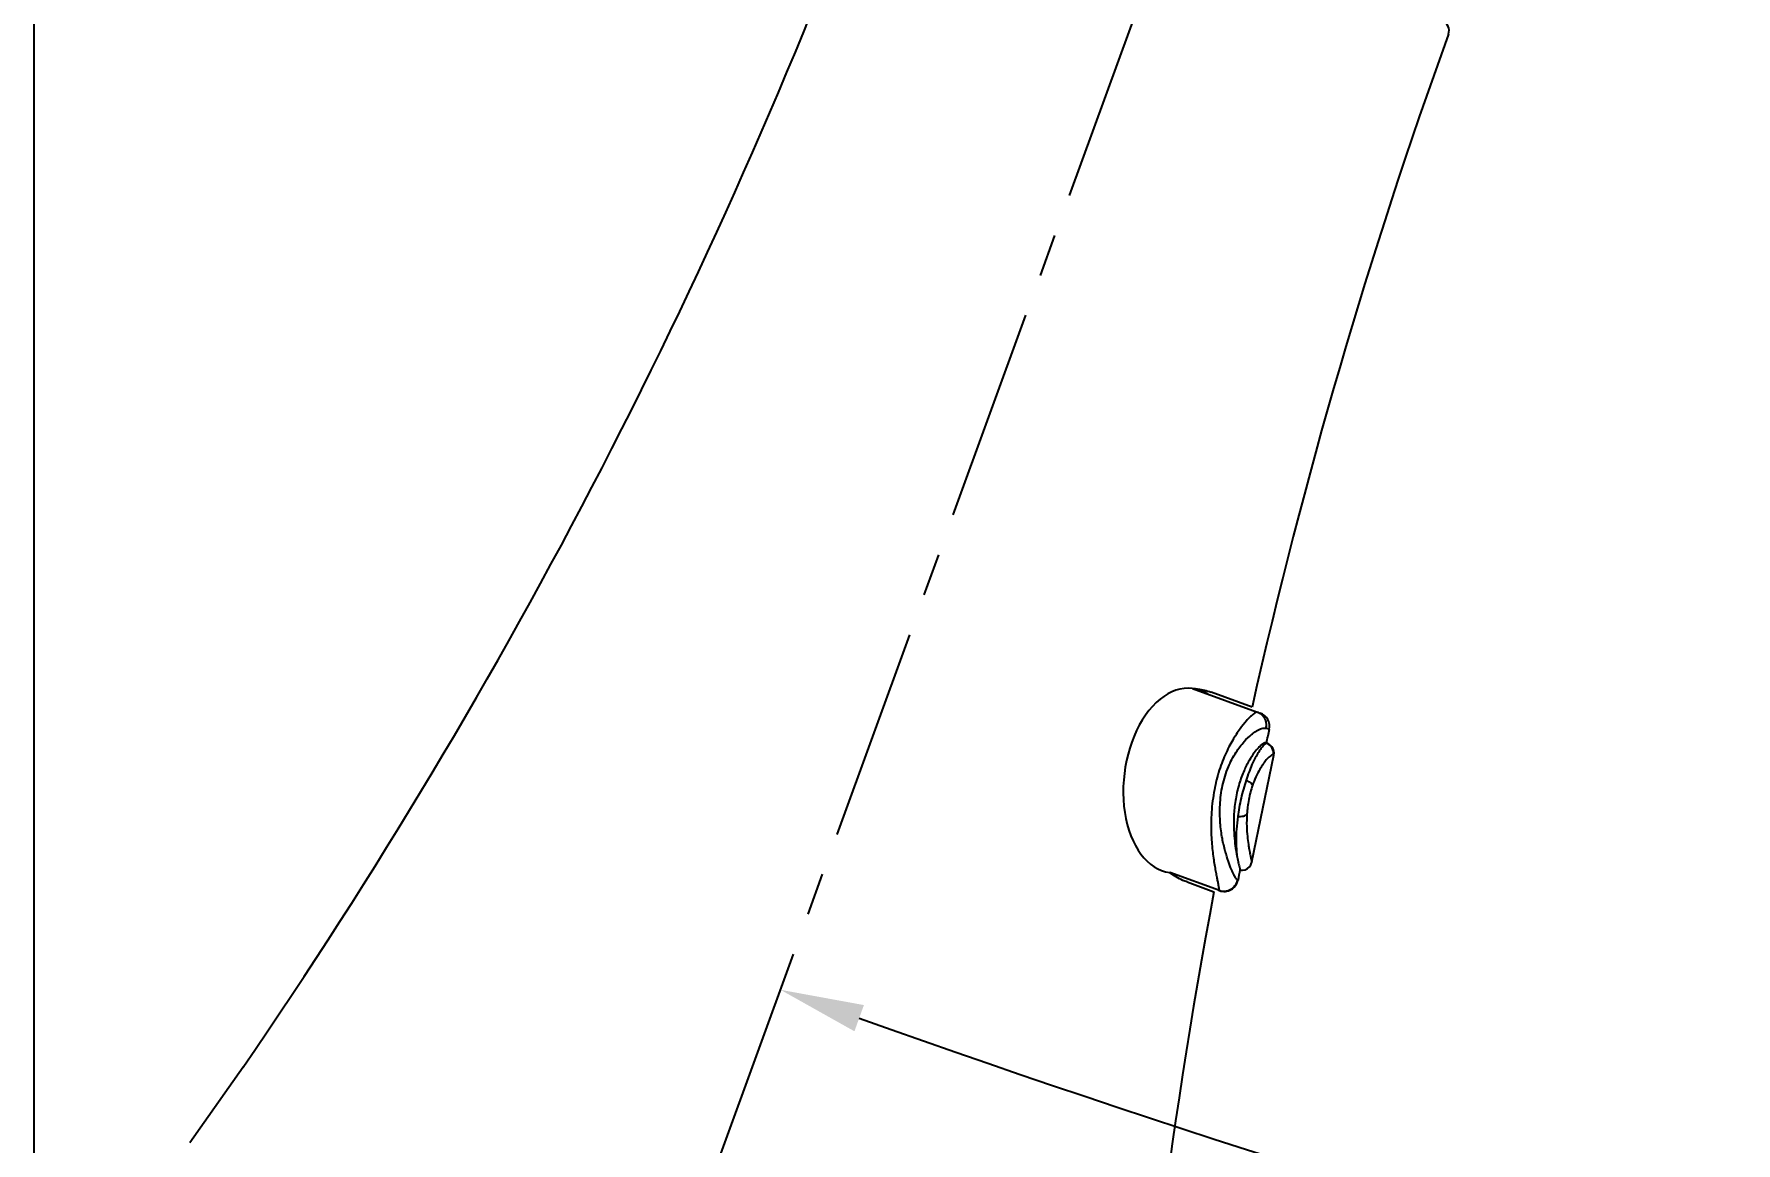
# Model space of a CAD drawing. Header units: millimetres. Extents: x 601 to 1195, y -13 to 407.
# Drawn here: x 813.4 to 864.3, y 271.4 to 304.6 of the extents above; entities that cross this region are included whole.
import ezdxf

# ---------------------------------------------------------------- set-up
doc = ezdxf.new("R2010")
doc.units = ezdxf.units.MM
doc.header["$LTSCALE"] = 0.1
doc.linetypes.add('CENTERX2', pattern=[101.6, 63.5, -12.7, 12.7, -12.7])
doc.layers.add('CENTER', color=1, linetype='CENTERX2')
doc.layers.add('DIM', color=3, linetype='Continuous')
doc.styles.get("Standard").update_dxf_attribs({"font": 'arial.ttf'})
doc.dimstyles.new('ISO-25', dxfattribs={"dimtxt": 2.5, "dimasz": 2.5, "dimexe": 1.25, "dimexo": 0.625, "dimtad": 1, "dimlfac": 1.666667, "dimtxsty": 'Standard', "dimcen": 2.5, "dimadec": 0, "dimazin": 0, "dimtfac": 1, "dimtmove": 0, "dimatfit": 3, "dimfxl": 0, "dimarcsym": 0})

# ---------------------------------------------------------------- blocks, each defined once
blk = doc.blocks.new('*D5')
at = {"layer": 'Defpoints', "color": 0}
for p in [(854.769, 328.285), (968.293, 294.134), (878.913, 263.064), (827.002, 251.996), (968.293, 42.935)]:
    blk.add_point(p, dxfattribs=at)
at = {"layer": 'DIM', "color": 0, "lineweight": -2}
blk.add_arc((968.293, 640.191), 387.573, 250.36958, 269.63042, dxfattribs=at)
at = {"layer": 'DIM', "color": 0}
for points in [[(837.946, 274.751), (838.229, 275.535), (835.735, 275.991)], [(965.795, 253.042), (965.792, 252.209), (968.293, 252.617)]]:
    blk.add_solid(points, dxfattribs=at)
at = {"layer": 'DIM', "color": 0, "insert": (901.322, 260.378), "char_height": 2.5, "attachment_point": 5, "rotation": 350}
blk.add_mtext('20°', dxfattribs=at)
blk = doc.blocks.new('*D7')
at = {"layer": 'Defpoints', "color": 0}
for p in [(813.412, 383.512), (813.412, 264.891), (1020.105, 174.299)]:
    blk.add_point(p, dxfattribs=at)
at = {"layer": 'DIM', "color": 0, "lineweight": -2}
for p, q in [((813.412, 265.516), (813.412, 384.762)), ((1020.105, 174.924), (1020.105, 384.762)), ((1017.605, 383.512), (815.912, 383.512))]:
    blk.add_line(p, q, dxfattribs=at)
at = {"layer": 'DIM', "color": 0}
for points in [[(815.912, 383.929), (815.912, 383.096), (813.412, 383.512)], [(1017.605, 383.929), (1017.605, 383.096), (1020.105, 383.512)]]:
    blk.add_solid(points, dxfattribs=at)
at = {"layer": 'DIM', "color": 0, "insert": (932.53, 385.64), "char_height": 2.5, "attachment_point": 5}
blk.add_mtext('344,49', dxfattribs=at)

msp = doc.modelspace()

# ---------------------------------------------------------------- linework, layer by layer
for p, q in [((848.0562, 284.9967), (850.0822, 284.2593)), ((849.8383, 284.4438), (848.6178, 284.888)), ((850.3486, 283.7737), (850.2562, 283.8074)), ((849.8271, 279.812), (850.4873, 283.0056)), ((850.2396, 283.3719), (850.2394, 283.372)), ((850.2396, 283.3719), (850.2967, 283.3511)), ((850.2576, 283.3556), (850.2523, 283.3533)), ((850.4683, 283.0125), (850.4873, 283.0056)), ((848.8605, 278.9574), (847.374, 279.4984)), ((849.4737, 279.5678), (849.4735, 279.5667)), ((849.8262, 279.8073), (849.8262, 279.8071)), ((847.8913, 279.2144), (848.6968, 278.9212)), ((849.4166, 279.2726), (849.4001, 279.2786)), ((819.6624, 273.6825), (818.0727, 271.4139))]:
    msp.add_line(p, q)
msp.add_lwpolyline([(849.4724, 279.5686), (849.5486, 279.5634), (849.6262, 279.5786), (849.6972, 279.6133), (849.7553, 279.6639), (849.7969, 279.7237), (849.8202, 279.7822), (849.8261, 279.8067)])
for centre, radius, start, end in [((683.0628, 367.7163), 165.8367, 325.456854, 339.896539), ((855.4286, 304.6611), 0.3, 340.10346, 69.99987), ((1011.6484, 248.121), 165.8367, 160.103461, 167.348066), ((849.8514, 283.9021), 0.4146, 60.37057, 69.95137), ((849.9386, 283.8646), 0.42, 347.50665, 70), ((1012.2586, 247.8989), 165.8367, 167.506653, 167.651252), ((850.1769, 283.0795), 0.2963, 66.22537, 69.99087), ((850.1755, 283.0763), 0.2997, 347.69812, 66.2231), ((850.1942, 283.0692), 0.3, 347.75584, 70), ((1012.2586, 247.8989), 165.8367, 168.990322, 169.094819), ((1011.6484, 248.121), 165.8367, 169.296551, 176.970293), ((848.9857, 279.3508), 0.4126, 250.00747, 252.31905), ((849.0042, 279.352), 0.42, 250, 349.09482)]:
    msp.add_arc(centre, radius, start, end)
msp.add_ellipse((847.7151, 282.2475), major_axis=(0.3411, 2.7491), ratio=0.6175039, start_param=6.0015995, end_param=9.424778)
for points, knots in [([(848.0576, 284.9985), (848.1083, 284.9959), (848.2984, 284.9793), (848.4863, 284.9359), (848.6178, 284.888)], [0, 0, 0, 0, 0.2663398, 1, 1, 1, 1]), ([(849.9935, 284.2916), (849.9906, 284.2926), (849.9829, 284.2928), (849.9628, 284.288), (849.9293, 284.2709), (849.8806, 284.2375), (849.8201, 284.1868), (849.7482, 284.1178), (849.6283, 283.9883), (849.4569, 283.7703), (849.2834, 283.5066), (849.1394, 283.2455), (849.028, 283.0139), (848.9239, 282.758), (848.8321, 282.4813), (848.7551, 282.1902), (848.7134, 281.9912), (848.6958, 281.8906)], [0, 0, 0, 0, 0.003279, 0.0079623, 0.0221377, 0.0430887, 0.0711257, 0.1065645, 0.1496743, 0.2598409, 0.4029775, 0.4869813, 0.5788794, 0.6778741, 0.7824737, 0.8906801, 1, 1, 1, 1]), ([(850.2562, 283.8074), (850.2654, 283.8487), (850.2716, 283.9373), (850.239, 284.0685), (850.1653, 284.1837), (850.0944, 284.2408), (850.0563, 284.2625)], [0, 0, 0, 0, 0.2394453, 0.4944277, 0.7522839, 1, 1, 1, 1]), ([(849.4001, 279.2786), (849.3931, 279.2811), (849.3776, 279.2945), (849.3546, 279.3232), (849.3265, 279.3673), (849.2939, 279.4269), (849.257, 279.5029), (849.1988, 279.6367), (849.1202, 279.8471), (849.0254, 280.1539), (848.9361, 280.5366), (848.8864, 280.9076), (848.8706, 281.2438), (848.8748, 281.5217), (848.9009, 281.8105), (848.9677, 282.1943), (849.1017, 282.6354), (849.3314, 283.0738), (849.5758, 283.3957), (849.7743, 283.5912), (849.9171, 283.6993), (850.0059, 283.7543), (850.0844, 283.7912), (850.1652, 283.8161), (850.225, 283.8186), (850.2562, 283.8074)], [0, 0, 0, 0, 0.0043401, 0.0113784, 0.0213681, 0.0344369, 0.0506722, 0.0701267, 0.1187251, 0.180281, 0.2554776, 0.3455118, 0.3960493, 0.4497464, 0.50595, 0.5633668, 0.6746093, 0.7706527, 0.8476533, 0.9071994, 0.9309473, 0.9509461, 0.9674567, 0.9808377, 1, 1, 1, 1]), ([(850.2394, 283.372), (850.234, 283.3739), (850.2192, 283.3739), (850.1944, 283.3653), (850.1627, 283.3476), (850.1035, 283.3044), (850.0121, 283.2151), (849.8858, 283.059), (849.7379, 282.8329), (849.6142, 282.5915), (849.5179, 282.3559), (849.4496, 282.1502), (849.3919, 281.9302), (849.3461, 281.7033), (849.3131, 281.477), (849.2884, 281.1932), (849.284, 280.8709), (849.3059, 280.5285), (849.3403, 280.2453), (849.3789, 280.0179), (849.4147, 279.842), (849.4435, 279.7133), (849.4599, 279.6429), (849.466, 279.6148)], [0, 0, 0, 0, 0.0042452, 0.0104868, 0.0192802, 0.0310055, 0.0645113, 0.113331, 0.1792078, 0.2638199, 0.3133802, 0.3672313, 0.4238465, 0.4813786, 0.5382014, 0.5927709, 0.691822, 0.7760929, 0.8461294, 0.9025601, 0.9465378, 0.978822, 1, 1, 1, 1]), ([(850.2271, 283.3376), (850.2122, 283.3265), (850.1793, 283.2955), (850.1273, 283.2344), (850.065, 283.1482), (849.9585, 282.9786), (849.8485, 282.7618), (849.7391, 282.4967), (849.6836, 282.3398), (849.6562, 282.2554)], [0, 0, 0, 0, 0.0451198, 0.1093652, 0.194897, 0.303372, 0.5956345, 0.7842919, 1, 1, 1, 1]), ([(850.4683, 283.0125), (850.4597, 283.0155), (850.4423, 283.0127), (850.4192, 283.0028), (850.3834, 282.9813), (850.3291, 282.9353), (850.2536, 282.8542), (850.163, 282.7368), (850.0056, 282.4941), (849.9074, 282.2724), (849.8502, 282.1046)], [0, 0, 0, 0, 0.0244315, 0.0431503, 0.0673447, 0.1348092, 0.2316305, 0.3615495, 0.528623, 1, 1, 1, 1]), ([(850.2523, 283.3533), (850.2503, 283.3524), (850.2415, 283.3479), (850.2333, 283.3423), (850.2271, 283.3376)], [0, 0, 0, 0, 0.2139145, 1, 1, 1, 1]), ([(850.2783, 283.3578), (850.277, 283.3583), (850.27, 283.3597), (850.2629, 283.3577), (850.2576, 283.3556)], [0, 0, 0, 0, 0.1933451, 1, 1, 1, 1]), ([(849.6562, 282.2554), (849.6279, 282.1686), (849.5748, 281.99), (849.5064, 281.7176), (849.4501, 281.4433), (849.4209, 281.2605), (849.4089, 281.1708)], [0, 0, 0, 0, 0.2457787, 0.5015899, 0.7563276, 1, 1, 1, 1]), ([(849.6562, 282.2554), (849.6796, 282.2455), (849.7239, 282.2241), (849.7821, 282.1867), (849.8254, 282.1476), (849.8451, 282.1183), (849.8501, 282.1044)], [0, 0, 0, 0, 0.3041283, 0.5877942, 0.8238782, 1, 1, 1, 1]), ([(849.8502, 282.1046), (849.827, 282.0361), (849.7847, 281.8942), (849.7364, 281.6763), (849.7014, 281.457), (849.6875, 281.311), (849.6827, 281.2397)], [0, 0, 0, 0, 0.2458495, 0.5024033, 0.7572463, 1, 1, 1, 1]), ([(848.6958, 281.8906), (848.6754, 281.7777), (848.6439, 281.5544), (848.6177, 281.2252), (848.6092, 280.912), (848.6153, 280.6192), (848.6329, 280.3494), (848.6581, 280.1038), (848.6879, 279.8827), (848.7194, 279.6861), (848.7496, 279.5138), (848.7772, 279.3657), (848.7983, 279.2572), (848.8131, 279.1824), (848.8224, 279.1351), (848.8306, 279.0937), (848.8374, 279.0581), (848.8427, 279.0283), (848.8466, 279.0043), (848.8487, 278.9878), (848.8494, 278.9774), (848.8495, 278.9718), (848.8491, 278.9676), (848.8483, 278.9646), (848.8467, 278.9628), (848.8453, 278.9629), (848.8447, 278.9631)], [0, 0, 0, 0, 0.1165146, 0.2289174, 0.3353446, 0.4346813, 0.5263041, 0.6099412, 0.6854979, 0.7529206, 0.8121657, 0.8632076, 0.9060438, 0.9243964, 0.9407136, 0.9550015, 0.9672665, 0.9775162, 0.9857599, 0.9920102, 0.9943944, 0.9962921, 0.997717, 0.9987036, 0.9993608, 1, 1, 1, 1]), ([(849.4089, 281.1708), (849.3917, 281.0446), (849.3676, 280.811), (849.3572, 280.4882), (849.3645, 280.2222), (849.3771, 280.0638), (849.3842, 279.9934)], [0, 0, 0, 0, 0.3239331, 0.5961987, 0.8203322, 1, 1, 1, 1]), ([(849.4089, 281.1708), (849.4378, 281.1696), (849.4944, 281.1705), (849.5734, 281.1825), (849.6376, 281.204), (849.6717, 281.2268), (849.6827, 281.2395)], [0, 0, 0, 0, 0.2998437, 0.5863436, 0.8251945, 1, 1, 1, 1]), ([(849.6827, 281.2396), (849.675, 281.1191), (849.6712, 280.8972), (849.6918, 280.595), (849.7183, 280.3805), (849.7413, 280.237), (849.7574, 280.148), (849.7725, 280.0701), (849.7861, 280.0031), (849.7981, 279.9467), (849.8081, 279.9005), (849.8162, 279.8642), (849.8219, 279.8373), (849.8252, 279.8204), (849.8262, 279.8113), (849.8263, 279.8081), (849.8261, 279.8069)], [0, 0, 0, 0, 0.2507193, 0.4599027, 0.6285833, 0.699159, 0.7616632, 0.8165126, 0.8638057, 0.9036488, 0.9362438, 0.9618911, 0.9808765, 0.9934681, 0.9974626, 1, 1, 1, 1]), ([(847.8913, 279.2144), (847.8507, 279.2291), (847.6707, 279.3021), (847.5014, 279.4005), (847.3771, 279.4862)], [0, 0, 0, 0, 0.2223219, 1, 1, 1, 1]), ([(849.466, 279.6148), (849.4682, 279.6046), (849.4711, 279.5911), (849.4734, 279.5754), (849.4738, 279.5699), (849.4737, 279.5678)], [0, 0, 0, 0, 0.6586755, 0.867844, 1, 1, 1, 1]), ([(848.8604, 278.9578), (848.9141, 278.9406), (849.0037, 278.931), (849.1198, 278.9559), (849.2055, 278.9944), (849.2795, 279.0517), (849.3559, 279.1415), (849.3896, 279.224), (849.4001, 279.2786)], [0, 0, 0, 0, 0.2392174, 0.36932, 0.5020282, 0.6345189, 0.7637118, 1, 1, 1, 1])]:
    msp.add_open_spline(points, degree=3, knots=knots)
at = {"layer": 'CENTER'}
msp.add_line((827.002, 251.9963), (854.7687, 328.2846), dxfattribs=at)

# ---------------------------------------------------------------- dimensions: what is measured, and where the dimension line sits
at = {"layer": 'DIM'}
dim = msp.add_linear_dim(base=(813.4123, 383.5122), p1=(1020.1049, 174.2992), p2=(813.4123, 264.8912), dimstyle='ISO-25', dxfattribs=at)
dim.commit()
dim.dimension.update_dxf_attribs({"geometry": '*D7', "text_midpoint": (932.5298, 383.5122), "dimtype": 160})
dim = msp.add_angular_dim_2l(base=(878.9126, 263.0644), line1=((968.2931, 294.1343), (968.2931, 42.935)), line2=((827.002, 251.9963), (854.7687, 328.2846)), dimstyle='ISO-25', dxfattribs=at)
dim.commit()
dim.dimension.update_dxf_attribs({"geometry": '*D5', "text_midpoint": (901.3219, 260.3779)})

doc.saveas('drawing.dxf')
